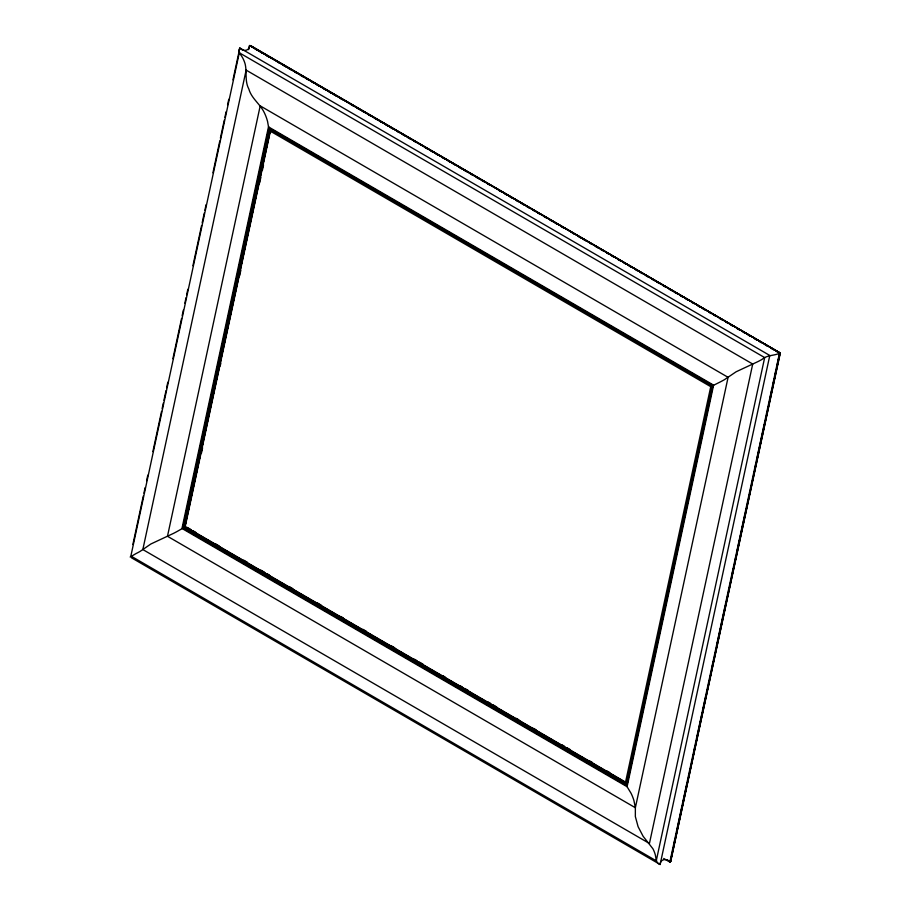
<?xml version="1.0" encoding="UTF-8"?>
<svg xmlns="http://www.w3.org/2000/svg" width="910" height="910" viewBox="0 0 910 910"><rect width="100%" height="100%" fill="white"/><g stroke="black" fill="none" stroke-linecap="round" stroke-linejoin="round"><path stroke-width="1.36" d="M626.569 783.601L627.081 786.718L631.051 793.27A32.749 22.625 61.7 0 1 633.929 800.55L635.362 807.739L635.351 816.577L638.103 826.701L643.097 836.256L652.914 848.768A22.909 15.823 61.7 0 1 655.325 854.888C656.133 858.278 655.814 863.476 660.125 864.5L769.792 355.469L239.831 47.98C236.941 51.381 241.389 55.089 242.777 58.069A22.909 15.823 61.7 0 1 245.188 64.178C247.054 72.402 244.608 81.229 248.862 89.078C251.501 98.496 260.089 103.922 264.173 112.408A32.749 22.625 61.7 0 1 267.051 119.688C268.507 123.089 267.426 129.811 272.306 130.46L270.111 131.017L184.81 526.924L625.454 782.589L627.65 782.031L626.569 783.601L184.65 527.197L178.496 530.689A32.749 4.05 -21.5 0 1 173.48 533.396L150.855 543.998L140.242 551.323A22.909 2.832 -21.5 0 1 136.022 553.587L130.164 557.011M132.86 544.533L143.314 495.984M143.916 493.209L145.111 487.669M146.601 480.73L147.795 475.179M152.88 451.599L161.548 411.377M162.139 408.601L163.334 403.062M163.936 400.286L166.03 390.572M166.621 387.796L167.815 382.257M172.9 358.676L181.568 318.454M182.159 315.679L183.354 310.128M184.855 303.189L186.049 297.65M186.641 294.874L187.835 289.323M192.92 265.743L201.588 225.521M202.179 222.745L204.272 213.042M204.875 210.267L206.069 204.716M212.94 172.809L219.81 140.913M220.413 138.138L224.292 120.109M224.895 117.333L226.089 111.782M227.58 104.855L228.774 99.304M232.96 79.887L239.831 47.98C242.754 51.938 249.624 51.096 249.545 45.523L780.291 353.08L250.807 45.716M248.657 49.686L249.545 45.523L780.2 353.182M185.412 525.627L270.645 129.971M201.394 453.339L202.589 447.788M220.209 365.968L220.811 363.192M239.637 275.821L240.831 270.281M259.657 182.91L260.851 177.359M262.342 170.432L263.536 164.881M270.406 132.985L271.009 130.21M625.454 782.589L710.744 386.67L712.951 386.113L269.599 128.901L183.706 527.607L626.558 784.545L712.45 385.84L719.605 382.268A32.749 4.05 -21.5 0 0 724.622 379.561L736.11 371.78L757.859 361.634A22.909 2.832 -21.5 0 0 762.08 359.359C767.653 354.604 773.875 356.083 780.325 352.943L670.738 861.292L669.851 862.032L663.697 858.471M779.517 353L669.851 862.032C666.928 858.084 660.057 858.926 660.125 864.5L131.393 557.728M673.901 844.389L675.095 838.838M676.596 831.911L677.791 826.36M678.382 823.584L679.577 818.044M680.179 815.269L682.261 805.566M682.864 802.791L687.05 783.385M693.909 751.501L695.104 745.95M696.605 739.022L697.799 733.471M698.391 730.696L702.281 712.678M702.873 709.902L706.16 694.648M712.132 666.928L713.326 661.377M716.614 646.134L717.808 640.583M718.411 637.808L720.492 628.105M721.095 625.329L725.281 605.923M732.14 574.039L733.335 568.488M734.836 561.561L736.031 556.01M736.622 553.246L740.512 535.216M741.104 532.452L745.29 513.035M754.845 468.673L756.039 463.133M756.642 460.358L758.724 450.655M759.327 447.879L764.4 424.31M770.372 396.578L771.566 391.038M773.068 384.1L774.262 378.56M774.854 375.784L776.048 370.245M776.651 367.469L778.744 357.766M779.984 352.909L670.351 861.781L666.666 859.631M670.556 861.565L780.143 352.898M670.738 861.292L671.057 859.267M712.45 385.84L712.951 386.113M780.063 353.308L779.358 353.774M185.981 526.685L184.65 527.197L270.293 129.675L712.462 386.215M250.148 45.5L780.291 353.08M255.3 49.083L257.757 50.516M260.214 51.938L262.671 53.36M266.357 55.499L268.814 56.932M277.413 61.914L279.87 63.336M283.556 65.475L286.013 66.908M288.47 68.33L290.927 69.751M294.613 71.89L297.07 73.323M300.755 75.462L303.212 76.884M305.669 78.305L308.126 79.739M311.811 81.877L314.268 83.299M316.726 84.721L319.183 86.154M322.868 88.293L325.325 89.715M329.01 91.853L331.467 93.275M333.924 94.708L336.382 96.13M340.067 98.269L342.524 99.691M351.123 104.684L353.58 106.106M357.266 108.244L359.723 109.678M362.18 111.1L364.637 112.522M368.322 114.66L370.779 116.093M374.465 118.232L376.922 119.654M379.379 121.075L381.836 122.497M385.522 124.636L387.978 126.069M390.435 127.491L392.892 128.913M396.578 131.051L399.035 132.485M402.721 134.623L405.177 136.045M407.635 137.467L410.091 138.9M413.777 141.039L416.234 142.46M424.834 147.454L427.29 148.876M430.976 151.014L433.433 152.436M435.89 153.87L438.347 155.292M442.033 157.43L444.489 158.852M448.175 160.99L450.632 162.424M453.089 163.845L455.546 165.267M459.232 167.406L461.688 168.839M464.146 170.261L466.602 171.683M470.288 173.821L472.745 175.255M476.43 177.393L478.887 178.815M481.344 180.237L483.801 181.67M487.487 183.797L489.944 185.231M498.543 190.213L501 191.646M504.686 193.785L507.143 195.206M509.6 196.628L512.057 198.061M515.742 200.2L518.199 201.622M521.885 203.76L524.342 205.182M526.799 206.615L529.256 208.037M532.941 210.176L535.399 211.598M537.856 213.031L540.312 214.453M543.998 216.591L546.455 218.013M550.14 220.152L552.597 221.585M555.054 223.007L557.511 224.429M561.197 226.567L563.654 228M572.253 232.983L574.711 234.416M578.396 236.554L580.853 237.976M583.31 239.398L585.767 240.831M589.452 242.959L591.909 244.392M595.595 246.53L598.052 247.952M600.509 249.374L602.966 250.807M606.652 252.946L609.109 254.368M611.565 255.79L614.022 257.223M617.708 259.361L620.165 260.783M623.851 262.922L626.308 264.344M628.764 265.777L631.221 267.199M634.907 269.337L637.364 270.759M639.821 272.192L642.278 273.614M645.963 275.753L648.42 277.175M652.106 279.313L654.563 280.746M657.02 282.168L659.477 283.59M663.163 285.729L665.619 287.162M669.305 289.3L671.762 290.722M674.219 292.144L676.676 293.577M680.361 295.716L682.818 297.138M685.276 298.56L687.732 299.993M691.418 302.131L693.875 303.553M697.56 305.692L700.017 307.114M702.474 308.536L704.932 309.969M708.617 312.107L711.074 313.529M713.531 314.951L715.988 316.384M719.673 318.523L722.13 319.945M725.816 322.083L728.273 323.505M730.73 324.938L733.187 326.36M736.872 328.499L739.33 329.921M743.015 332.059L745.472 333.492M747.929 334.914L750.386 336.336M754.071 338.474L756.529 339.908M758.986 341.33L761.442 342.751M765.128 344.89L767.585 346.323M771.27 348.462L773.728 349.884M776.184 351.305L778.641 352.739M270.111 131.017L710.744 386.67M187.21 527.402L190.884 529.54M193.341 530.962L195.798 532.384M215.454 543.793L219.139 545.932M243.709 560.185L247.395 562.323M260.897 570.16L264.582 572.299M267.039 573.721L269.496 575.143M289.152 586.552L292.838 588.69M317.397 602.943L321.082 605.082M340.738 616.48L343.195 617.901M362.851 629.31L366.537 631.449M391.095 645.702L394.781 647.84M414.437 659.238L416.894 660.66M419.351 662.093L423.036 664.232M442.692 675.63L445.138 677.051M459.88 685.605L462.337 687.039M464.794 688.461L468.479 690.599M488.135 701.997L490.592 703.43M493.049 704.852L496.735 706.99M516.38 718.388L518.837 719.81M533.578 728.364L536.035 729.797M561.834 744.755L564.291 746.189M566.748 747.611L570.433 749.749M590.078 761.147L592.535 762.58M607.277 771.123L609.734 772.556M186.789 527.55L626.762 782.827M185.117 527.015L626.637 783.191M239.296 52.769L130.881 555.999L656.258 860.826L764.673 357.596L239.296 52.769M246.132 70.115L142.836 549.549L649.433 843.479L752.718 364.046L246.132 70.115M260.203 105.856L167.474 536.274L635.362 807.739L728.091 377.332L260.203 105.856M268.484 126.888L181.966 528.46L627.081 786.718L713.599 385.135L268.484 126.888M268.985 127.946L182.785 528.039L626.728 785.614L712.928 385.522L268.985 127.946M269.28 128.446L183.24 527.823L626.615 785.068L712.655 385.692L269.28 128.446M269.94 129.311L184.173 527.402L626.535 784.056L712.303 385.965L269.94 129.311"/></g></svg>
